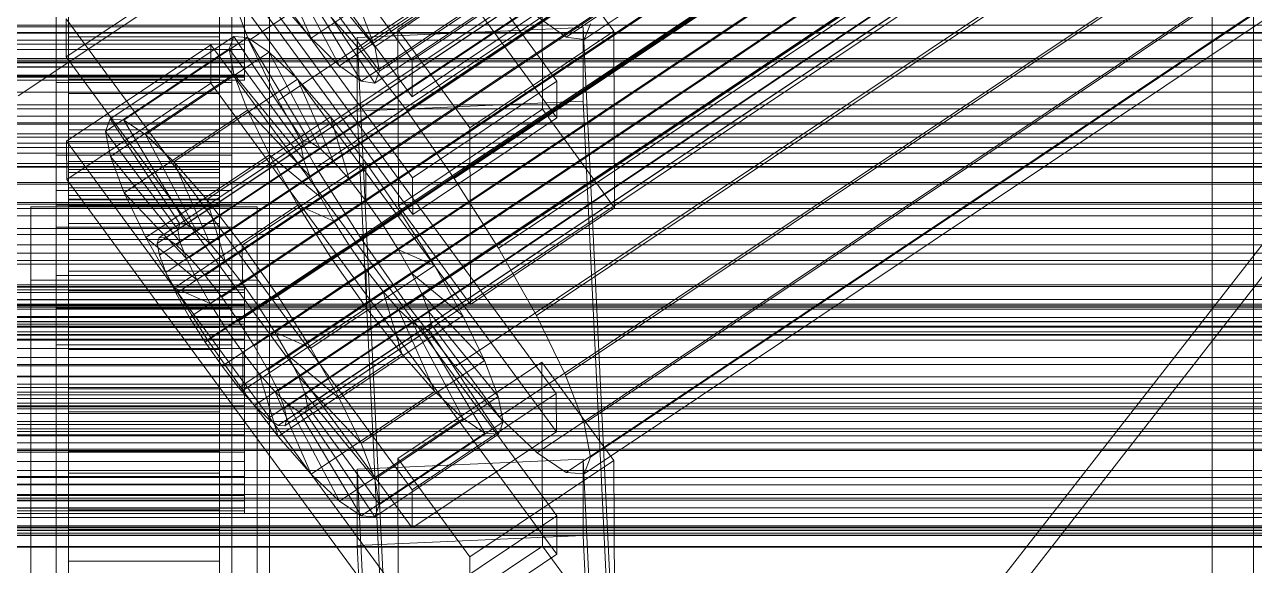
# Model space of a CAD drawing. Header units: millimetres. Extents: x -1970 to 59977, y -65068 to 6837.
# Drawn here: x 130.5 to 228.4, y -33476.3 to -33433.3 of the extents above; entities that cross this region are included whole.
import ezdxf

# ---------------------------------------------------------------- set-up
doc = ezdxf.new("R2010")
doc.units = ezdxf.units.MM
for name, color, linetype, lineweight in [('frontal_C01', 7, 'Continuous', 0), ('frontal_C02', 7, 'Continuous', 0), ('frontal_C03', 7, 'Continuous', 0), ('frontal_dos-mix', 7, 'Continuous', 0), ('frontal_secador', 7, 'Continuous', 0)]:
    doc.layers.add(name, color=color, linetype=linetype, lineweight=lineweight)

msp = doc.modelspace()

# ---------------------------------------------------------------- linework, layer by layer
at = {"layer": 'frontal_C01'}
for p, q in [((141.218, -33450.232), (355.017, -33307.554)), ((141.731, -33450.273), (355.53, -33307.595)), ((141.045, -33450.702), (354.844, -33308.024)), ((142.549, -33450.821), (356.348, -33308.143)), ((141.224, -33451.65), (355.022, -33308.972)), ((143.617, -33451.84), (357.415, -33309.162)), ((141.742, -33453.012), (355.541, -33310.335)), ((144.861, -33453.26), (358.659, -33310.582)), ((148.35, -33434.589), (332.659, -33311.591)), ((142.565, -33454.695), (356.363, -33312.018)), ((359.995, -33312.306), (146.196, -33454.983)), ((157.152, -33435.287), (341.461, -33312.289)), ((143.635, -33456.585), (357.434, -33313.907)), ((147.533, -33456.894), (361.332, -33314.216)), ((144.881, -33458.552), (358.68, -33315.874)), ((148.779, -33458.861), (362.578, -33316.183)), ((150.672, -33439.339), (334.981, -33316.341)), ((345.231, -33317.154), (160.922, -33440.152)), ((146.218, -33460.462), (360.017, -33317.784)), ((149.85, -33460.75), (363.648, -33318.072)), ((147.554, -33462.186), (361.352, -33319.508)), ((150.672, -33462.433), (364.471, -33319.755)), ((148.798, -33463.605), (362.596, -33320.928)), ((151.191, -33463.795), (364.989, -33321.117)), ((149.865, -33464.624), (363.664, -33321.946)), ((150.683, -33465.173), (364.482, -33322.495)), ((151.369, -33464.743), (365.168, -33322.066)), ((153.694, -33444.671), (338.003, -33321.673)), ((151.196, -33465.213), (364.995, -33322.535)), ((164.693, -33445.543), (349.002, -33322.545)), ((157.211, -33450.222), (341.52, -33327.224)), ((168.21, -33451.094), (352.519, -33328.096)), ((160.982, -33455.614), (345.291, -33332.616)), ((171.232, -33456.427), (355.541, -33333.429)), ((164.752, -33460.479), (349.061, -33337.481)), ((173.554, -33461.177), (357.863, -33338.179)), ((168.263, -33464.485), (352.572, -33341.487)), ((175.016, -33465.021), (359.326, -33342.023)), ((171.275, -33467.36), (355.584, -33344.362)), ((175.521, -33467.697), (359.83, -33344.699)), ((173.584, -33468.908), (357.893, -33345.91)), ((175.032, -33469.023), (359.341, -33346.025)), ((228.298, -33664.365), (228.298, -33367.669)), ((130, -33438.986), (228.298, -33373.387)), ((228.298, -33373.387), (228.298, -33670.083)), ((145.277, -33425.189), (172.809, -33462.633)), ((145.289, -33428.233), (133.821, -33435.886)), ((172.821, -33465.677), (145.289, -33428.233)), ((148.35, -33434.589), (146.887, -33430.745)), ((153.641, -33431.281), (157.152, -33435.287)), ((133.821, -33435.886), (133.809, -33432.842)), ((161.341, -33470.286), (133.809, -33432.842)), ((133, -33437.924), (133, -33434.88)), ((133, -33434.88), (147, -33434.88)), ((133, -33480.603), (133, -33434.88)), ((133.847, -33442.582), (145.315, -33434.929)), ((137.313, -33440.816), (147.143, -33434.256)), ((138.396, -33440.902), (148.226, -33434.342)), ((145.315, -33434.929), (145.327, -33437.973)), ((145.315, -33434.929), (172.847, -33472.373)), ((147.143, -33434.256), (146.777, -33435.248)), ((147, -33434.88), (147, -33437.924)), ((147, -33434.88), (147, -33480.603)), ((148.226, -33434.342), (147.143, -33434.256)), ((147.143, -33434.256), (152.686, -33442.579)), ((149.953, -33435.5), (148.226, -33434.342)), ((148.226, -33434.342), (153.199, -33442.62)), ((150.672, -33439.339), (148.35, -33434.589)), ((133.821, -33435.886), (161.353, -33473.33)), ((136.948, -33441.808), (146.777, -33435.248)), ((140.123, -33442.06), (149.953, -33435.5)), ((146.777, -33435.248), (152.513, -33443.049)), ((146.777, -33435.248), (147.155, -33437.25)), ((152.207, -33437.65), (149.953, -33435.5)), ((149.953, -33435.5), (154.017, -33443.168)), ((157.152, -33435.287), (160.922, -33440.152)), ((147, -33437.924), (133, -33437.924)), ((133, -33437.924), (133, -33483.647)), ((145.327, -33437.973), (133.859, -33445.626)), ((137.325, -33443.81), (147.155, -33437.25)), ((142.377, -33444.21), (152.207, -33437.65)), ((172.859, -33475.417), (145.327, -33437.973)), ((147, -33483.647), (147, -33437.924)), ((147.155, -33437.25), (152.692, -33443.997)), ((147.155, -33437.25), (148.249, -33440.125)), ((154.833, -33440.647), (152.207, -33437.65)), ((152.207, -33437.65), (155.085, -33444.187)), ((153.694, -33444.671), (150.672, -33439.339)), ((136.948, -33441.808), (137.313, -33440.816)), ((142.856, -33449.139), (137.313, -33440.816)), ((137.313, -33440.816), (138.396, -33440.902)), ((143.369, -33449.18), (138.396, -33440.902)), ((138.396, -33440.902), (140.123, -33442.06)), ((138.419, -33446.685), (148.249, -33440.125)), ((145.003, -33447.207), (154.833, -33440.647)), ((148.249, -33440.125), (153.21, -33445.359)), ((148.249, -33440.125), (149.985, -33443.678)), ((157.653, -33444.286), (154.833, -33440.647)), ((154.833, -33440.647), (156.329, -33445.606)), ((160.922, -33440.152), (164.693, -33445.543)), ((142.683, -33449.609), (136.948, -33441.808)), ((137.325, -33443.81), (136.948, -33441.808)), ((133.859, -33445.626), (133.847, -33442.582)), ((161.379, -33480.026), (133.847, -33442.582)), ((144.188, -33449.728), (140.123, -33442.06)), ((140.123, -33442.06), (142.377, -33444.21)), ((152.686, -33442.579), (142.856, -33449.139)), ((153.199, -33442.62), (143.369, -33449.18)), ((152.513, -33443.049), (152.686, -33442.579)), ((152.686, -33442.579), (153.199, -33442.62)), ((153.199, -33442.62), (154.017, -33443.168)), ((142.862, -33450.557), (137.325, -33443.81)), ((138.419, -33446.685), (137.325, -33443.81)), ((140.156, -33450.238), (149.985, -33443.678)), ((152.513, -33443.049), (142.683, -33449.609)), ((154.017, -33443.168), (144.188, -33449.728)), ((149.985, -33443.678), (154.033, -33447.042)), ((149.985, -33443.678), (152.246, -33447.667)), ((152.692, -33443.997), (152.513, -33443.049)), ((154.017, -33443.168), (155.085, -33444.187)), ((133, -33447.664), (133, -33444.62)), ((133, -33444.62), (147, -33444.62)), ((133, -33490.343), (133, -33444.62)), ((134, -33454.191), (134, -33444.202)), ((134, -33444.202), (134, -33444.616)), ((134, -33444.202), (146, -33444.202)), ((134, -33445.082), (134, -33444.202)), ((134, -33454.387), (134, -33444.616)), ((134, -33444.616), (134, -33446.294)), ((134, -33444.616), (146, -33444.616)), ((145.255, -33450.747), (142.377, -33444.21)), ((142.377, -33444.21), (145.003, -33447.207)), ((152.692, -33443.997), (142.862, -33450.557)), ((155.085, -33444.187), (145.255, -33450.747)), ((146, -33444.616), (146, -33444.202)), ((146, -33444.202), (146, -33454.191)), ((146, -33444.202), (146, -33445.082)), ((146, -33446.294), (146, -33444.616)), ((146, -33444.616), (146, -33454.387)), ((147, -33444.62), (147, -33447.664)), ((147, -33444.62), (147, -33490.343)), ((157.653, -33444.286), (147.823, -33450.846)), ((153.21, -33445.359), (152.692, -33443.997)), ((157.211, -33450.222), (153.694, -33444.671)), ((155.085, -33444.187), (156.329, -33445.606)), ((157.665, -33447.33), (157.653, -33444.286)), ((160.474, -33448.319), (157.653, -33444.286)), ((133.859, -33445.626), (161.391, -33483.07)), ((134, -33454.608), (134, -33445.082)), ((134, -33445.082), (146, -33445.082)), ((134, -33447.196), (134, -33445.082)), ((153.21, -33445.359), (143.38, -33451.919)), ((146, -33445.082), (146, -33454.608)), ((146, -33445.082), (146, -33447.196)), ((156.329, -33445.606), (146.499, -33452.166)), ((154.033, -33447.042), (153.21, -33445.359)), ((156.329, -33445.606), (157.665, -33447.33)), ((164.693, -33445.543), (168.21, -33451.094)), ((134, -33455.182), (134, -33446.294)), ((134, -33446.294), (134, -33449.123)), ((134, -33446.294), (146, -33446.294)), ((143.38, -33451.919), (138.419, -33446.685)), ((140.156, -33450.238), (138.419, -33446.685)), ((146, -33449.123), (146, -33446.294)), ((146, -33446.294), (146, -33455.182)), ((147, -33447.664), (133, -33447.664)), ((133, -33447.664), (133, -33493.387)), ((134, -33455.609), (134, -33447.196)), ((134, -33447.196), (146, -33447.196)), ((134, -33450.399), (134, -33447.196)), ((142.416, -33454.227), (152.246, -33447.667)), ((154.033, -33447.042), (144.203, -33453.602)), ((146.499, -33452.166), (145.003, -33447.207)), ((145.003, -33447.207), (147.823, -33450.846)), ((146, -33447.196), (146, -33455.609)), ((146, -33447.196), (146, -33450.399)), ((147, -33493.387), (147, -33447.664)), ((147.835, -33453.89), (157.665, -33447.33)), ((152.246, -33447.667), (155.103, -33448.932)), ((152.246, -33447.667), (154.877, -33451.82)), ((155.103, -33448.932), (154.033, -33447.042)), ((157.665, -33447.33), (159.001, -33449.241)), ((150.644, -33454.879), (160.474, -33448.319)), ((160.474, -33448.319), (159.001, -33449.241)), ((163.105, -33452.472), (160.474, -33448.319)), ((134, -33456.522), (134, -33449.123)), ((134, -33449.123), (134, -33452.911)), ((134, -33449.123), (146, -33449.123)), ((142.856, -33449.139), (142.683, -33449.609)), ((142.683, -33449.609), (142.862, -33450.557)), ((143.369, -33449.18), (142.856, -33449.139)), ((144.188, -33449.728), (143.369, -33449.18)), ((145.255, -33450.747), (144.188, -33449.728)), ((155.103, -33448.932), (145.274, -33455.491)), ((146, -33452.911), (146, -33449.123)), ((146, -33449.123), (146, -33456.522)), ((159.001, -33449.241), (149.171, -33455.8)), ((156.35, -33450.898), (155.103, -33448.932)), ((159.001, -33449.241), (160.247, -33451.207)), ((134, -33457.126), (134, -33450.399)), ((134, -33450.399), (146, -33450.399)), ((134, -33454.473), (134, -33450.399)), ((144.203, -33453.602), (140.156, -33450.238)), ((142.416, -33454.227), (140.156, -33450.238)), ((141.045, -33450.702), (141.218, -33450.232)), ((141.224, -33451.65), (141.045, -33450.702)), ((141.218, -33450.232), (141.731, -33450.273)), ((141.731, -33450.273), (142.549, -33450.821)), ((142.862, -33450.557), (143.38, -33451.919)), ((146, -33450.399), (146, -33457.126)), ((146, -33450.399), (146, -33454.473)), ((160.982, -33455.614), (157.211, -33450.222)), ((141.742, -33453.012), (141.224, -33451.65)), ((142.549, -33450.821), (143.617, -33451.84)), ((146.499, -33452.166), (145.255, -33450.747)), ((156.35, -33450.898), (146.52, -33457.458)), ((147.823, -33450.846), (147.835, -33453.89)), ((147.823, -33450.846), (150.644, -33454.879)), ((160.247, -33451.207), (150.417, -33457.767)), ((154.877, -33451.82), (156.35, -33450.898)), ((157.686, -33452.809), (156.35, -33450.898)), ((163.105, -33452.472), (160.247, -33451.207)), ((160.247, -33451.207), (161.318, -33453.097)), ((168.21, -33451.094), (171.232, -33456.427)), ((143.38, -33451.919), (144.203, -33453.602)), ((143.617, -33451.84), (144.861, -33453.26)), ((145.047, -33458.379), (154.877, -33451.82)), ((147.835, -33453.89), (146.499, -33452.166)), ((153.275, -33459.032), (163.105, -33452.472)), ((154.877, -33451.82), (157.698, -33455.853)), ((165.365, -33456.461), (163.105, -33452.472)), ((134, -33458.316), (134, -33452.911)), ((134, -33452.911), (134, -33457.398)), ((134, -33452.911), (146, -33452.911)), ((142.565, -33454.695), (141.742, -33453.012)), ((144.203, -33453.602), (145.274, -33455.491)), ((144.861, -33453.26), (146.196, -33454.983)), ((146, -33457.398), (146, -33452.911)), ((146, -33452.911), (146, -33458.316)), ((157.686, -33452.809), (147.856, -33459.369)), ((161.318, -33453.097), (151.488, -33459.657)), ((157.698, -33455.853), (157.686, -33452.809)), ((159.022, -33454.533), (157.686, -33452.809)), ((165.365, -33456.461), (161.318, -33453.097)), ((161.318, -33453.097), (162.14, -33454.78)), ((-148, -33454.191), (148, -33454.191)), ((-148, -33454.387), (148, -33454.387)), ((-148, -33454.608), (148, -33454.608)), ((134, -33454.387), (134, -33454.191)), ((146, -33454.191), (134, -33454.191)), ((134, -33454.191), (134, -33454.608)), ((134, -33455.182), (134, -33454.387)), ((146, -33454.387), (134, -33454.387)), ((134, -33459.056), (134, -33454.473)), ((134, -33454.473), (146, -33454.473)), ((134, -33459.14), (134, -33454.473)), ((146, -33454.608), (134, -33454.608)), ((134, -33454.608), (134, -33455.609)), ((145.274, -33455.491), (142.416, -33454.227)), ((145.047, -33458.379), (142.416, -33454.227)), ((146, -33454.191), (146, -33454.387)), ((146, -33454.608), (146, -33454.191)), ((146, -33454.387), (146, -33455.182)), ((146, -33454.473), (146, -33459.056)), ((146, -33454.473), (146, -33459.14)), ((146, -33455.609), (146, -33454.608)), ((149.171, -33455.8), (147.835, -33453.89)), ((148, -33454.387), (148, -33454.191)), ((148, -33454.191), (148, -33454.608)), ((148, -33455.182), (148, -33454.387)), ((148, -33454.608), (148, -33455.609)), ((159.022, -33454.533), (149.192, -33461.093)), ((160.518, -33459.492), (159.022, -33454.533)), ((160.266, -33455.952), (159.022, -33454.533)), ((-148, -33455.182), (148, -33455.182)), ((-148, -33455.609), (148, -33455.609)), ((134, -33456.522), (134, -33455.182)), ((146, -33455.182), (134, -33455.182)), ((146, -33455.609), (134, -33455.609)), ((134, -33455.609), (134, -33457.126)), ((143.635, -33456.585), (142.565, -33454.695)), ((145.274, -33455.491), (146.52, -33457.458)), ((146, -33455.182), (146, -33456.522)), ((146, -33457.126), (146, -33455.609)), ((146.196, -33454.983), (147.533, -33456.894)), ((148, -33456.522), (148, -33455.182)), ((148, -33455.609), (148, -33457.126)), ((149.171, -33455.8), (150.644, -33454.879)), ((150.644, -33454.879), (153.275, -33459.032)), ((162.14, -33454.78), (152.311, -33461.34)), ((164.752, -33460.479), (160.982, -33455.614)), ((167.102, -33460.014), (162.14, -33454.78)), ((162.14, -33454.78), (162.659, -33456.142)), ((-148, -33456.522), (148, -33456.522)), ((134, -33458.316), (134, -33456.522)), ((146, -33456.522), (134, -33456.522)), ((144.881, -33458.552), (143.635, -33456.585)), ((146, -33456.522), (146, -33458.316)), ((147.868, -33462.413), (157.698, -33455.853)), ((148, -33458.316), (148, -33456.522)), ((150.417, -33457.767), (149.171, -33455.8)), ((160.266, -33455.952), (150.436, -33462.512)), ((162.659, -33456.142), (152.829, -33462.702)), ((155.535, -33463.02), (165.365, -33456.461)), ((157.698, -33455.853), (160.518, -33459.492)), ((163.144, -33462.489), (160.266, -33455.952)), ((161.333, -33456.971), (160.266, -33455.952)), ((168.196, -33462.889), (162.659, -33456.142)), ((162.659, -33456.142), (162.837, -33457.09)), ((167.102, -33460.014), (165.365, -33456.461)), ((171.232, -33456.427), (173.554, -33461.177)), ((-148, -33457.126), (148, -33457.126)), ((146, -33457.126), (134, -33457.126)), ((134, -33457.126), (134, -33459.056)), ((134, -33457.398), (134, -33460.441)), ((146, -33457.398), (134, -33457.398)), ((134, -33457.398), (134, -33462.279)), ((146.52, -33457.458), (145.047, -33458.379)), ((146, -33459.056), (146, -33457.126)), ((146, -33460.441), (146, -33457.398)), ((146, -33462.279), (146, -33457.398)), ((146.52, -33457.458), (147.856, -33459.369)), ((147.533, -33456.894), (148.779, -33458.861)), ((148, -33457.126), (148, -33459.056)), ((161.333, -33456.971), (151.503, -33463.531)), ((162.151, -33457.519), (152.321, -33464.079)), ((162.664, -33457.56), (152.835, -33464.12)), ((162.837, -33457.09), (153.008, -33463.65)), ((165.397, -33464.639), (161.333, -33456.971)), ((162.151, -33457.519), (161.333, -33456.971)), ((167.125, -33465.797), (162.151, -33457.519)), ((162.664, -33457.56), (162.151, -33457.519)), ((162.837, -33457.09), (162.664, -33457.56)), ((168.208, -33465.883), (162.664, -33457.56)), ((168.573, -33464.891), (162.837, -33457.09)), ((-148, -33458.316), (148, -33458.316)), ((134, -33460.441), (134, -33458.316)), ((146, -33458.316), (134, -33458.316)), ((146.218, -33460.462), (144.881, -33458.552)), ((147.868, -33462.413), (145.047, -33458.379)), ((146, -33458.316), (146, -33460.441)), ((148, -33460.441), (148, -33458.316)), ((151.488, -33459.657), (150.417, -33457.767)), ((150.417, -33457.767), (153.275, -33459.032)), ((-148, -33459.056), (148, -33459.056)), ((146, -33459.056), (134, -33459.056)), ((134, -33459.056), (134, -33461.267)), ((134, -33461.267), (134, -33459.14)), ((134, -33459.14), (146, -33459.14)), ((134, -33464.083), (134, -33459.14)), ((146, -33461.267), (146, -33459.056)), ((146, -33459.14), (146, -33461.267)), ((146, -33459.14), (146, -33464.083)), ((147.856, -33459.369), (147.868, -33462.413)), ((147.856, -33459.369), (149.192, -33461.093)), ((148, -33459.056), (148, -33461.267)), ((148.779, -33458.861), (149.85, -33460.75)), ((150.688, -33466.052), (160.518, -33459.492)), ((153.275, -33459.032), (155.535, -33463.02)), ((160.518, -33459.492), (163.144, -33462.489)), ((148, -33460.441), (-148, -33460.441)), ((134, -33460.441), (146, -33460.441)), ((134, -33462.754), (134, -33460.441)), ((146, -33460.441), (146, -33462.754)), ((147.554, -33462.186), (146.218, -33460.462)), ((148, -33462.754), (148, -33460.441)), ((152.311, -33461.34), (151.488, -33459.657)), ((151.488, -33459.657), (155.535, -33463.02)), ((157.272, -33466.574), (167.102, -33460.014)), ((160.19, -33467.813), (171.658, -33460.16)), ((168.263, -33464.485), (164.752, -33460.479)), ((168.196, -33462.889), (167.102, -33460.014)), ((171.658, -33460.16), (171.715, -33474.77)), ((171.658, -33460.16), (177.394, -33467.96)), ((-148, -33461.267), (148, -33461.267)), ((146, -33461.267), (134, -33461.267)), ((134, -33461.267), (134, -33463.608)), ((146, -33463.608), (146, -33461.267)), ((148, -33461.267), (148, -33463.608)), ((149.192, -33461.093), (150.688, -33466.052)), ((149.192, -33461.093), (150.436, -33462.512)), ((149.85, -33460.75), (150.672, -33462.433)), ((152.829, -33462.702), (152.311, -33461.34)), ((152.311, -33461.34), (157.272, -33466.574)), ((173.554, -33461.177), (175.016, -33465.021)), ((134, -33462.754), (134, -33462.279)), ((134, -33462.279), (134, -33467.222)), ((134, -33462.279), (146, -33462.279)), ((146, -33467.222), (146, -33462.279)), ((146, -33462.279), (146, -33462.754)), ((148.798, -33463.605), (147.554, -33462.186)), ((150.688, -33466.052), (147.868, -33462.413)), ((150.672, -33462.433), (151.191, -33463.795)), ((-148, -33462.754), (148, -33462.754)), ((134, -33465.095), (134, -33462.754)), ((146, -33462.754), (134, -33462.754)), ((146, -33462.754), (146, -33465.095)), ((148, -33465.095), (148, -33462.754)), ((150.436, -33462.512), (153.314, -33469.048)), ((150.436, -33462.512), (151.503, -33463.531)), ((153.008, -33463.65), (152.829, -33462.702)), ((152.829, -33462.702), (158.366, -33469.449)), ((153.314, -33469.048), (163.144, -33462.489)), ((155.535, -33463.02), (157.272, -33466.574)), ((158.366, -33469.449), (168.196, -33462.889)), ((172.809, -33462.633), (161.341, -33470.286)), ((163.144, -33462.489), (165.397, -33464.639)), ((168.573, -33464.891), (168.196, -33462.889)), ((172.821, -33465.677), (172.809, -33462.633)), ((-148, -33463.608), (148, -33463.608)), ((134, -33463.608), (134, -33464.083)), ((146, -33463.608), (134, -33463.608)), ((134, -33463.608), (134, -33465.92)), ((134, -33464.083), (146, -33464.083)), ((134, -33468.964), (134, -33464.083)), ((146, -33464.083), (146, -33463.608)), ((146, -33465.92), (146, -33463.608)), ((146, -33464.083), (146, -33468.964)), ((148, -33463.608), (148, -33465.92)), ((149.865, -33464.624), (148.798, -33463.605)), ((151.191, -33463.795), (151.369, -33464.743)), ((151.503, -33463.531), (155.567, -33471.199)), ((151.503, -33463.531), (152.321, -33464.079)), ((152.321, -33464.079), (157.295, -33472.357)), ((152.321, -33464.079), (152.835, -33464.12)), ((152.835, -33464.12), (153.008, -33463.65)), ((152.835, -33464.12), (158.378, -33472.443)), ((153.008, -33463.65), (158.743, -33471.451)), ((-148, -33465.095), (148, -33465.095)), ((134, -33467.306), (134, -33465.095)), ((134, -33465.095), (134, -33467.222)), ((146, -33465.095), (134, -33465.095)), ((146, -33467.222), (146, -33465.095)), ((146, -33465.095), (146, -33467.306)), ((148, -33467.306), (148, -33465.095)), ((150.683, -33465.173), (149.865, -33464.624)), ((151.196, -33465.213), (150.683, -33465.173)), ((151.369, -33464.743), (151.196, -33465.213)), ((155.567, -33471.199), (165.397, -33464.639)), ((158.743, -33471.451), (168.573, -33464.891)), ((165.397, -33464.639), (167.125, -33465.797)), ((168.208, -33465.883), (168.573, -33464.891)), ((171.275, -33467.36), (168.263, -33464.485)), ((175.016, -33465.021), (175.521, -33467.697)), ((-148, -33465.92), (148, -33465.92)), ((134, -33465.92), (134, -33468.964)), ((146, -33465.92), (134, -33465.92)), ((134, -33465.92), (134, -33468.046)), ((146, -33468.964), (146, -33465.92)), ((146, -33468.046), (146, -33465.92)), ((148, -33465.92), (148, -33468.046)), ((153.314, -33469.048), (150.688, -33466.052)), ((157.295, -33472.357), (167.125, -33465.797)), ((158.378, -33472.443), (168.208, -33465.883)), ((161.353, -33473.33), (172.821, -33465.677)), ((167.125, -33465.797), (168.208, -33465.883)), ((-148, -33467.306), (148, -33467.306)), ((134, -33467.222), (134, -33471.889)), ((134, -33467.222), (146, -33467.222)), ((134, -33469.236), (134, -33467.306)), ((134, -33467.306), (134, -33471.889)), ((146, -33467.306), (134, -33467.306)), ((146, -33471.889), (146, -33467.222)), ((146, -33471.889), (146, -33467.306)), ((146, -33467.306), (146, -33469.236)), ((148, -33469.236), (148, -33467.306)), ((157.272, -33466.574), (158.366, -33469.449)), ((173.584, -33468.908), (171.275, -33467.36)), ((-148, -33468.046), (148, -33468.046)), ((134, -33468.046), (134, -33473.451)), ((146, -33468.046), (134, -33468.046)), ((134, -33468.046), (134, -33469.84)), ((146, -33473.451), (146, -33468.046)), ((146, -33469.84), (146, -33468.046)), ((148, -33468.046), (148, -33469.84)), ((156.962, -33468.642), (174.943, -33467.851)), ((160.247, -33482.423), (160.19, -33467.813)), ((165.926, -33475.614), (160.19, -33467.813)), ((177.394, -33467.96), (165.926, -33475.614)), ((174.943, -33467.851), (174.943, -33473.94)), ((174.943, -33467.851), (177.811, -33526.993)), ((175.521, -33467.697), (175.032, -33469.023)), ((177.451, -33482.57), (177.394, -33467.96)), ((-148, -33469.236), (148, -33469.236)), ((134, -33468.964), (146, -33468.964)), ((134, -33473.451), (134, -33468.964)), ((134, -33470.753), (134, -33469.236)), ((134, -33469.236), (134, -33475.963)), ((146, -33469.236), (134, -33469.236)), ((146, -33468.964), (146, -33473.451)), ((146, -33475.963), (146, -33469.236)), ((146, -33469.236), (146, -33470.753)), ((148, -33470.753), (148, -33469.236)), ((155.567, -33471.199), (153.314, -33469.048)), ((156.962, -33474.731), (156.962, -33468.642)), ((159.83, -33527.784), (156.962, -33468.642)), ((175.032, -33469.023), (173.584, -33468.908)), ((-148, -33469.84), (148, -33469.84)), ((134, -33469.84), (134, -33477.238)), ((146, -33469.84), (134, -33469.84)), ((134, -33469.84), (134, -33471.18)), ((146, -33477.238), (146, -33469.84)), ((146, -33471.18), (146, -33469.84)), ((148, -33469.84), (148, -33471.18)), ((158.366, -33469.449), (158.743, -33471.451)), ((161.341, -33470.286), (161.353, -33473.33)), ((-148, -33470.753), (148, -33470.753)), ((-148, -33471.18), (148, -33471.18)), ((134, -33471.754), (134, -33470.753)), ((134, -33470.753), (134, -33479.166)), ((146, -33470.753), (134, -33470.753)), ((134, -33471.18), (134, -33480.068)), ((146, -33471.18), (134, -33471.18)), ((134, -33471.18), (134, -33471.975)), ((146, -33479.166), (146, -33470.753)), ((146, -33470.753), (146, -33471.754)), ((146, -33480.068), (146, -33471.18)), ((146, -33471.975), (146, -33471.18)), ((148, -33471.754), (148, -33470.753)), ((148, -33471.18), (148, -33471.975)), ((157.295, -33472.357), (155.567, -33471.199)), ((-148, -33471.754), (148, -33471.754)), ((-148, -33471.975), (148, -33471.975)), ((-148, -33472.171), (148, -33472.171)), ((134, -33472.171), (134, -33471.754)), ((134, -33471.754), (134, -33481.279)), ((146, -33471.754), (134, -33471.754)), ((134, -33471.889), (134, -33475.963)), ((134, -33471.889), (146, -33471.889)), ((134, -33471.975), (134, -33481.746)), ((146, -33471.975), (134, -33471.975)), ((134, -33471.975), (134, -33472.171)), ((134, -33472.171), (134, -33482.159)), ((146, -33472.171), (134, -33472.171)), ((146, -33481.279), (146, -33471.754)), ((146, -33471.754), (146, -33472.171)), ((146, -33475.963), (146, -33471.889)), ((146, -33481.746), (146, -33471.975)), ((146, -33472.171), (146, -33471.975)), ((146, -33482.159), (146, -33472.171)), ((148, -33472.171), (148, -33471.754)), ((148, -33471.975), (148, -33472.171)), ((158.743, -33471.451), (158.378, -33472.443)), ((158.378, -33472.443), (157.295, -33472.357)), ((172.847, -33472.373), (161.379, -33480.026)), ((172.859, -33475.417), (172.847, -33472.373)), ((134, -33473.451), (146, -33473.451)), ((134, -33477.238), (134, -33473.451)), ((146, -33473.451), (146, -33477.238)), ((174.943, -33473.94), (156.962, -33474.731)), ((177.811, -33533.082), (174.943, -33473.94)), ((159.83, -33533.873), (156.962, -33474.731)), ((171.715, -33474.77), (160.247, -33482.423)), ((177.451, -33482.57), (171.715, -33474.77)), ((134, -33475.963), (134, -33479.166)), ((134, -33475.963), (146, -33475.963)), ((146, -33479.166), (146, -33475.963)), ((161.391, -33483.07), (172.859, -33475.417)), ((165.926, -33475.614), (165.983, -33490.224))]:
    msp.add_line(p, q, dxfattribs=at)
at = {"layer": 'frontal_C02'}
for p, q in [((173.584, -33434.303), (357.893, -33310.819)), ((175.032, -33434.5), (359.341, -33311.016)), ((228.298, -33617.653), (228.298, -33332.832)), ((228.298, -33338.573), (228.298, -33623.394)), ((161.341, -33436.135), (133.809, -33398.542)), ((133, -33446.493), (133, -33400.589)), ((145.315, -33400.211), (172.847, -33437.804)), ((147, -33400.589), (147, -33446.493)), ((133.821, -33401.465), (161.353, -33439.058)), ((133, -33403.511), (133, -33449.416)), ((172.859, -33440.727), (145.327, -33403.134)), ((147, -33449.416), (147, -33403.511)), ((161.379, -33445.488), (133.847, -33407.895)), ((133, -33455.845), (133, -33409.941)), ((147, -33409.941), (147, -33455.845)), ((133.859, -33410.817), (161.391, -33448.41)), ((133, -33412.864), (133, -33458.768)), ((147, -33458.768), (147, -33412.864)), ((160.19, -33433.692), (171.658, -33426.008)), ((171.658, -33426.008), (171.715, -33440.037)), ((171.658, -33426.008), (177.394, -33433.84)), ((150.436, -33427.946), (153.314, -33434.393)), ((153.314, -33434.393), (163.144, -33427.808)), ((151.503, -33428.988), (155.567, -33436.593)), ((152.829, -33428.272), (158.366, -33435.08)), ((153.008, -33429.193), (158.743, -33437.025)), ((158.366, -33435.08), (168.196, -33428.495)), ((172.809, -33428.452), (161.341, -33436.135)), ((134, -33434.275), (134, -33429.383)), ((146, -33429.383), (146, -33434.275)), ((152.321, -33429.564), (157.295, -33437.808)), ((152.835, -33429.633), (158.378, -33437.955)), ((155.567, -33436.593), (165.397, -33430.007)), ((158.743, -33437.025), (168.573, -33430.439)), ((134, -33431.352), (134, -33434.275)), ((134, -33431.352), (134, -33433.491)), ((146, -33434.275), (146, -33431.352)), ((146, -33433.491), (146, -33431.352)), ((148, -33431.352), (148, -33433.491)), ((153.314, -33434.393), (150.688, -33431.359)), ((157.295, -33437.808), (167.125, -33431.222)), ((158.378, -33437.955), (168.208, -33431.369)), ((161.353, -33439.058), (172.821, -33431.374)), ((134, -33434.861), (134, -33432.948)), ((134, -33432.948), (134, -33437.644)), ((134, -33432.998), (134, -33437.644)), ((146, -33437.644), (146, -33432.948)), ((146, -33432.948), (146, -33434.861)), ((146, -33437.644), (146, -33432.998)), ((148, -33434.861), (148, -33432.948)), ((157.272, -33432.255), (158.366, -33435.08)), ((173.584, -33434.303), (171.275, -33432.679)), ((-148, -33433.491), (148, -33433.491)), ((134, -33433.491), (134, -33438.789)), ((146, -33433.491), (134, -33433.491)), ((134, -33433.491), (134, -33435.304)), ((146, -33438.789), (146, -33433.491)), ((146, -33435.304), (146, -33433.491)), ((148, -33433.491), (148, -33435.304)), ((156.962, -33434.338), (174.943, -33433.544)), ((160.247, -33447.721), (160.19, -33433.692)), ((165.926, -33441.524), (160.19, -33433.692)), ((177.394, -33433.84), (165.926, -33441.524)), ((174.943, -33433.544), (174.943, -33439.391)), ((174.943, -33433.544), (177.811, -33492.921)), ((175.521, -33433.256), (175.032, -33434.5)), ((177.451, -33447.869), (177.394, -33433.84)), ((-148, -33434.861), (148, -33434.861)), ((134, -33434.275), (146, -33434.275)), ((134, -33438.789), (134, -33434.275)), ((134, -33436.355), (134, -33434.861)), ((134, -33434.861), (134, -33441.682)), ((146, -33434.861), (134, -33434.861)), ((146, -33434.275), (146, -33438.789)), ((146, -33441.682), (146, -33434.861)), ((146, -33434.861), (146, -33436.355)), ((148, -33436.355), (148, -33434.861)), ((155.567, -33436.593), (153.314, -33434.393)), ((156.962, -33440.185), (156.962, -33434.338)), ((159.83, -33493.715), (156.962, -33434.338)), ((175.032, -33434.5), (173.584, -33434.303)), ((-148, -33435.304), (148, -33435.304)), ((134, -33435.304), (134, -33442.616)), ((146, -33435.304), (134, -33435.304)), ((134, -33435.304), (134, -33436.668)), ((146, -33442.616), (146, -33435.304)), ((146, -33436.668), (146, -33435.304)), ((148, -33435.304), (148, -33436.668)), ((158.366, -33435.08), (158.743, -33437.025)), ((-148, -33436.355), (148, -33436.355)), ((-148, -33436.668), (148, -33436.668)), ((134, -33437.329), (134, -33436.355)), ((134, -33436.355), (134, -33444.836)), ((146, -33436.355), (134, -33436.355)), ((134, -33436.668), (134, -33445.497)), ((146, -33436.668), (134, -33436.668)), ((134, -33436.668), (134, -33437.491)), ((146, -33444.836), (146, -33436.355)), ((146, -33436.355), (146, -33437.329)), ((146, -33445.497), (146, -33436.668)), ((146, -33437.491), (146, -33436.668)), ((148, -33437.329), (148, -33436.355)), ((148, -33436.668), (148, -33437.491)), ((157.295, -33437.808), (155.567, -33436.593)), ((158.743, -33437.025), (158.378, -33437.955)), ((161.341, -33436.135), (161.353, -33439.058)), ((-148, -33437.329), (148, -33437.329)), ((-148, -33437.491), (148, -33437.491)), ((-148, -33437.717), (148, -33437.717)), ((134, -33437.717), (134, -33437.329)), ((134, -33437.329), (134, -33446.892)), ((146, -33437.329), (134, -33437.329)), ((134, -33437.491), (134, -33447.235)), ((146, -33437.491), (134, -33437.491)), ((134, -33437.491), (134, -33437.717)), ((134, -33437.644), (134, -33441.682)), ((134, -33437.644), (146, -33437.644)), ((134, -33437.717), (134, -33447.711)), ((146, -33437.717), (134, -33437.717)), ((146, -33446.892), (146, -33437.329)), ((146, -33437.329), (146, -33437.717)), ((146, -33447.235), (146, -33437.491)), ((146, -33437.717), (146, -33437.491)), ((146, -33441.682), (146, -33437.644)), ((146, -33447.711), (146, -33437.717)), ((148, -33437.717), (148, -33437.329)), ((148, -33437.491), (148, -33437.717)), ((158.378, -33437.955), (157.295, -33437.808)), ((172.847, -33437.804), (161.379, -33445.488)), ((172.859, -33440.727), (172.847, -33437.804)), ((134, -33438.789), (146, -33438.789)), ((134, -33442.616), (134, -33438.789)), ((146, -33438.789), (146, -33442.616)), ((174.943, -33439.391), (156.962, -33440.185)), ((177.811, -33498.767), (174.943, -33439.391)), ((159.83, -33499.562), (156.962, -33440.185)), ((171.715, -33440.037), (160.247, -33447.721)), ((161.391, -33448.41), (172.859, -33440.727)), ((177.451, -33447.869), (171.715, -33440.037)), ((134, -33441.682), (134, -33444.836)), ((134, -33441.682), (146, -33441.682)), ((146, -33444.836), (146, -33441.682)), ((165.926, -33441.524), (165.983, -33455.552)), ((134, -33442.616), (146, -33442.616)), ((134, -33445.497), (134, -33442.616)), ((146, -33442.616), (146, -33445.497)), ((133, -33457.732), (133, -33443.703)), ((133, -33443.703), (147, -33443.703)), ((133, -33453.267), (133, -33443.703)), ((147, -33443.703), (147, -33457.732)), ((147, -33443.703), (147, -33453.267)), ((134, -33444.836), (134, -33446.892)), ((134, -33444.836), (146, -33444.836)), ((146, -33446.892), (146, -33444.836)), ((134, -33445.497), (146, -33445.497)), ((134, -33447.235), (134, -33445.497)), ((146, -33445.497), (146, -33447.235)), ((161.379, -33445.488), (161.391, -33448.41)), ((147, -33446.493), (133, -33446.493)), ((133, -33446.493), (133, -33449.416)), ((147, -33449.416), (147, -33446.493)), ((131, -33453.64), (131, -33447.795)), ((131, -33447.795), (149, -33447.795)), ((131, -33493.317), (131, -33447.795)), ((134, -33446.892), (134, -33447.711)), ((134, -33446.892), (146, -33446.892)), ((134, -33447.235), (146, -33447.235)), ((134, -33447.711), (134, -33447.235)), ((134, -33447.711), (146, -33447.711)), ((146, -33447.711), (146, -33446.892)), ((146, -33447.235), (146, -33447.711)), ((149, -33447.795), (149, -33453.64)), ((149, -33447.795), (149, -33493.317)), ((160.247, -33447.721), (165.983, -33455.552)), ((165.983, -33455.552), (177.451, -33447.869)), ((133, -33449.416), (147, -33449.416)), ((149, -33453.64), (131, -33453.64)), ((131, -33499.162), (131, -33453.64)), ((147, -33453.267), (133, -33453.267)), ((133, -33453.267), (133, -33467.296)), ((147, -33467.296), (147, -33453.267)), ((149, -33499.162), (149, -33453.64)), ((147, -33455.845), (133, -33455.845)), ((133, -33455.845), (133, -33458.768)), ((147, -33458.768), (147, -33455.845)), ((147, -33457.732), (133, -33457.732)), ((133, -33457.732), (133, -33467.296)), ((147, -33467.296), (147, -33457.732)), ((133, -33458.768), (147, -33458.768)), ((133, -33467.296), (147, -33467.296))]:
    msp.add_line(p, q, dxfattribs=at)
at = {"layer": 'frontal_C03'}
for p, q in [((-1250, -33433.359), (1250, -33433.359)), ((-1250, -33433.944), (1250, -33433.944)), ((-1250, -33436.282), (1250, -33436.282)), ((-1250, -33437.411), (1250, -33437.411)), ((1250, -33439.703), (-1250, -33439.703)), ((1250, -33440.584), (-1250, -33440.584)), ((-1250, -33441.13), (1250, -33441.13)), ((1250, -33441.237), (-1250, -33441.237)), ((-1250, -33442.727), (1250, -33442.727)), ((1250, -33443.545), (-1250, -33443.545)), ((-1250, -33444.602), (1250, -33444.602)), ((1250, -33447.454), (-1250, -33447.454)), ((-1250, -33447.574), (1250, -33447.574)), ((1250, -33448.512), (-1250, -33448.512)), ((-1250, -33449.53), (1250, -33449.53)), ((1250, -33450.819), (-1250, -33450.819)), ((1250, -33451.473), (-1250, -33451.473)), ((1250, -33452.354), (-1250, -33452.354)), ((-1268, -33455.548), (1268, -33455.548)), ((-1250, -33455.174), (1250, -33455.174)), ((-1268, -33455.772), (1268, -33455.772)), ((-1268, -33455.936), (1268, -33455.936)), ((-1268, -33456.594), (1268, -33456.594)), ((-1268, -33456.911), (1268, -33456.911)), ((1250, -33457.356), (-1250, -33457.356)), ((-1268, -33457.957), (1268, -33457.957)), ((-1268, -33458.407), (1268, -33458.407)), ((-1268, -33459.77), (1268, -33459.77)), ((-1268, -33460.32), (1268, -33460.32)), ((-1268, -33461.907), (1268, -33461.907)), ((1250, -33462.16), (-1250, -33462.16)), ((1268, -33462.521), (-1268, -33462.521)), ((1250, -33463.042), (-1250, -33463.042)), ((-1250, -33463.413), (1250, -33463.413)), ((-1268, -33464.224), (1268, -33464.224)), ((1250, -33463.695), (-1250, -33463.695)), ((-1268, -33464.86), (1268, -33464.86)), ((-1250, -33465.671), (1250, -33465.671)), ((1250, -33466.003), (-1250, -33466.003)), ((-1268, -33466.563), (1268, -33466.563)), ((-1268, -33467.177), (1268, -33467.177)), ((-1250, -33467.06), (1250, -33467.06)), ((-1268, -33468.764), (1268, -33468.764)), ((-1268, -33469.314), (1268, -33469.314)), ((1250, -33469.912), (-1250, -33469.912)), ((-1268, -33470.677), (1268, -33470.677)), ((-1268, -33471.127), (1268, -33471.127)), ((1250, -33470.969), (-1250, -33470.969)), ((-1268, -33472.173), (1268, -33472.173)), ((-1250, -33471.728), (1250, -33471.728)), ((-1268, -33472.49), (1268, -33472.49)), ((-1268, -33473.148), (1268, -33473.148)), ((-1268, -33473.312), (1268, -33473.312)), ((-1268, -33473.536), (1268, -33473.536)), ((1250, -33473.277), (-1250, -33473.277)), ((-1250, -33473.91), (1250, -33473.91)), ((1250, -33473.93), (-1250, -33473.93)), ((1250, -33474.812), (-1250, -33474.812))]:
    msp.add_line(p, q, dxfattribs=at)
at = {"layer": 'frontal_dos-mix'}
for p, q in [((225, -35980), (225, -33282.5)), ((150, -33385), (150, -33500))]:
    msp.add_line(p, q, dxfattribs=at)
at = {"layer": 'frontal_secador'}
for p, q in [((413, -33215), (-431.48, -34297.08)), ((407, -33225), (-422.12, -34288.52)), ((1250, -33434), (-1250, -33434)), ((1250, -33434.545), (-1250, -33434.545)), ((1250, -33436), (-1250, -33436)), ((1250, -33436.144), (-1250, -33436.144)), ((1250, -33436.709), (-1250, -33436.709)), ((1250, -33438.686), (-1250, -33438.686)), ((1250, -33440), (-1250, -33440)), ((1320, -33442), (-1320, -33442)), ((1320, -33442.273), (-1320, -33442.273)), ((1250, -33442), (-1250, -33442)), ((1320, -33443.072), (-1320, -33443.072)), ((1320, -33444.343), (-1320, -33444.343)), ((1250, -33444.651), (-1250, -33444.651)), ((1320, -33446), (-1320, -33446)), ((1250, -33445.859), (-1250, -33445.859)), ((-1250, -33446), (1250, -33446)), ((1320, -33447.929), (-1320, -33447.929)), ((-1320, -33450), (1320, -33450)), ((-1250, -33450), (1250, -33450)), ((1320, -33452.071), (-1320, -33452.071)), ((1320, -33454), (-1320, -33454)), ((1250, -33454.141), (-1250, -33454.141)), ((1320, -33455.657), (-1320, -33455.657)), ((1320, -33456.928), (-1320, -33456.928)), ((1250, -33457.285), (-1250, -33457.285)), ((1320, -33457.727), (-1320, -33457.727)), ((1320, -33458), (-1320, -33458)), ((1250, -33458), (-1250, -33458)), ((1250, -33461.314), (-1250, -33461.314)), ((1250, -33463.856), (-1250, -33463.856)), ((1250, -33465.455), (-1250, -33465.455)), ((1250, -33466), (-1250, -33466)), ((1360, -33473.5), (-1360, -33473.5)), ((1250, -33473.75), (-1250, -33473.75)), ((1360, -33474.863), (-1360, -33474.863))]:
    msp.add_line(p, q, dxfattribs=at)

doc.saveas('drawing.dxf')
